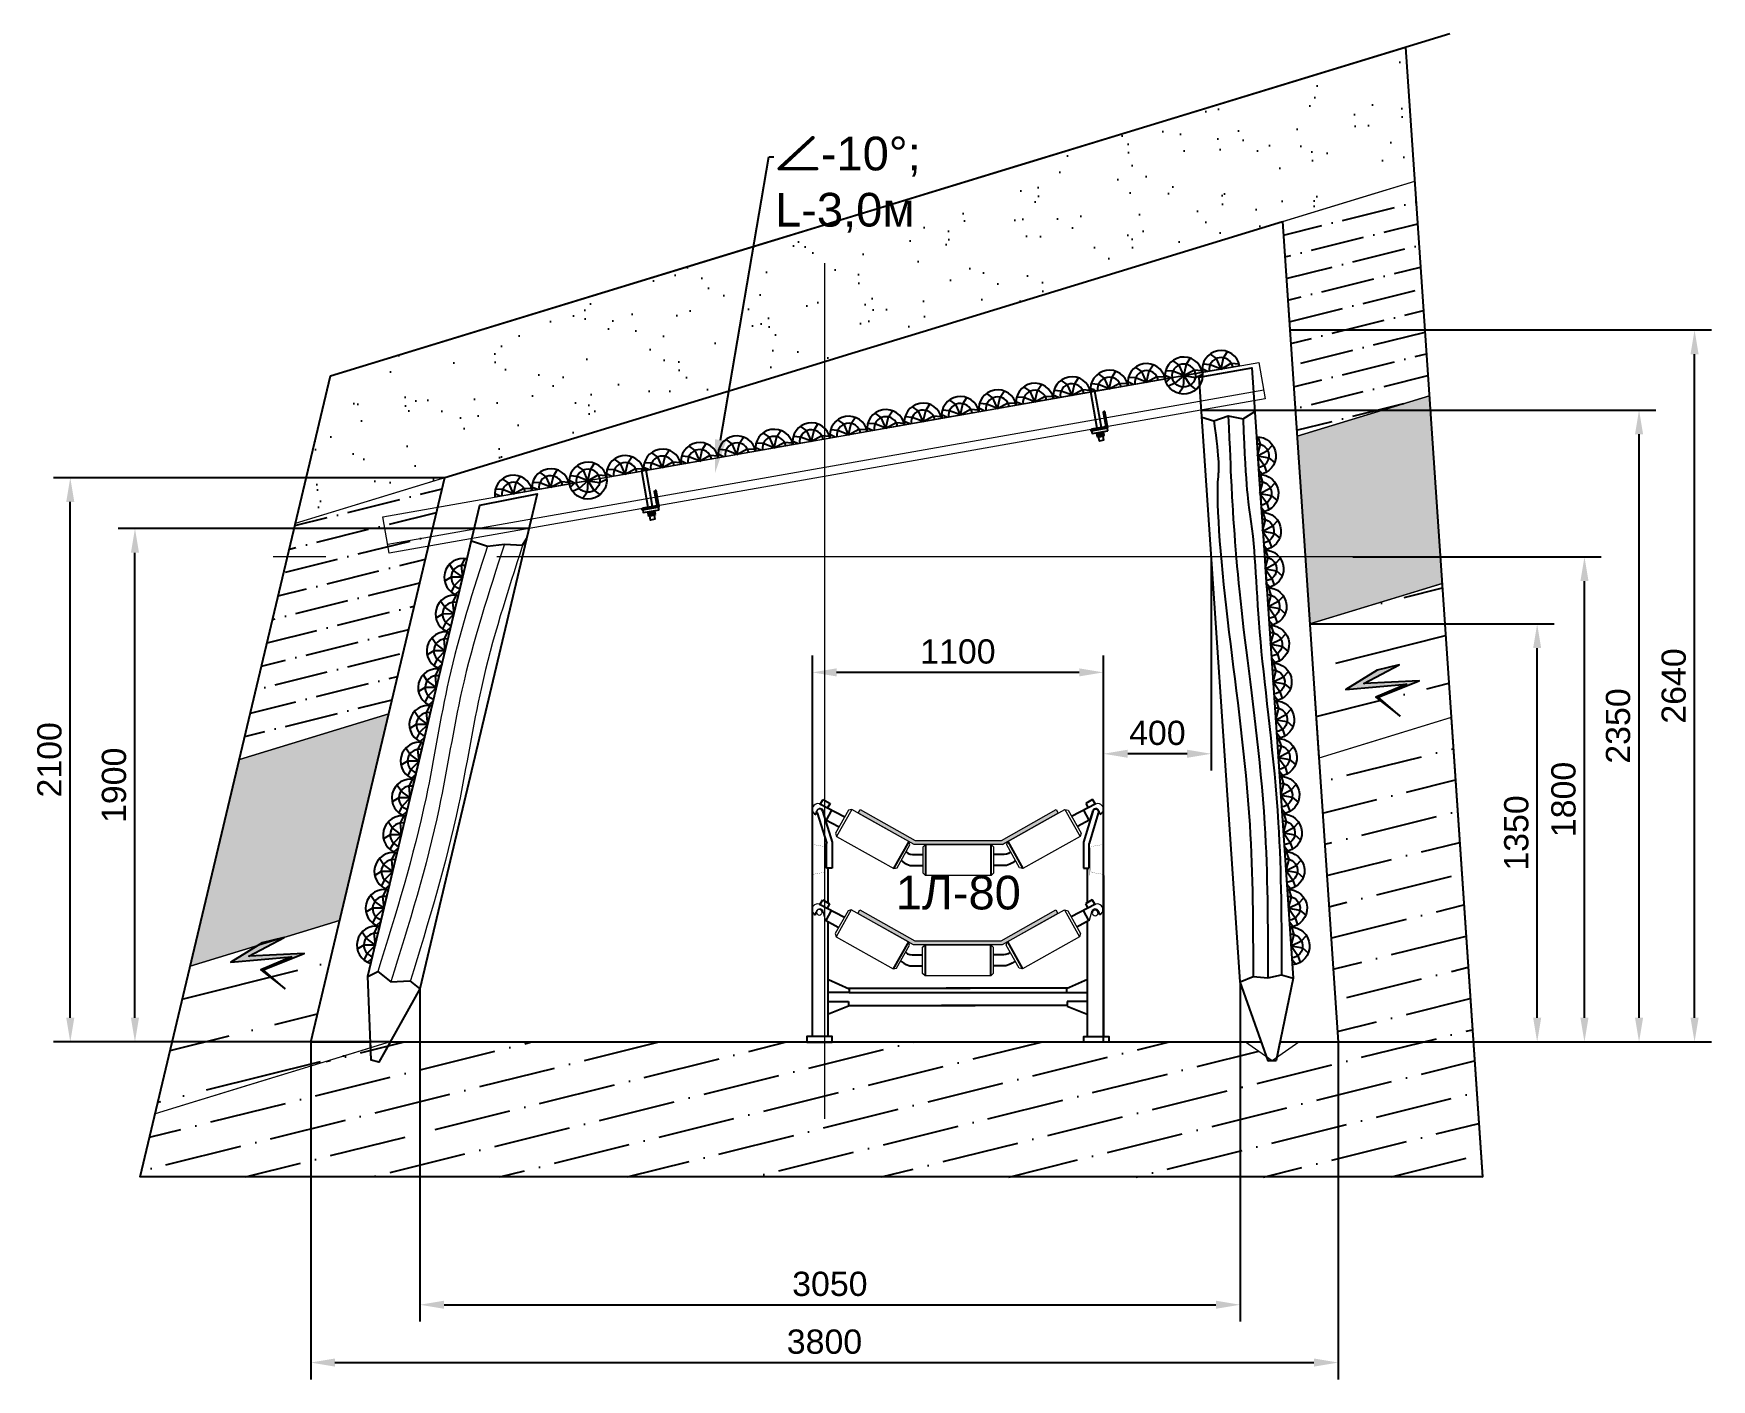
# Model space of a CAD drawing. Header units: inches. Extents: x -1850 to 56, y -982 to 275.
# Drawn here: x -1156.2 to -1031.7, y -676.1 to -576.2 of the extents above; entities that cross this region are included whole.
import ezdxf
from ezdxf import colors
from ezdxf.entities.mleader import LeaderData, LeaderLine
from ezdxf.math import Vec2, Vec3

# ---------------------------------------------------------------- set-up
doc = ezdxf.new("R2010")
doc.units = ezdxf.units.IN
doc.header["$MEASUREMENT"] = 0
doc.linetypes.add('осеваяX2', pattern=[101.6, 63.5, -12.7, 12.7, -12.7])
for name, color, linetype in [('Д_Распорка', 7, 'Continuous'), ('М16_Гайка_Конт', 7, 'Continuous'), ('М16_Планка', 7, 'Continuous'), ('Ско_М16_СВП-22', 7, 'Continuous'), ('Уголок_63х63', 7, 'Continuous')]:
    doc.layers.add(name, color=color, linetype=linetype)
doc.styles.get("Standard").update_dxf_attribs({"font": 'ARIAL.TTF'})
doc.dimstyles.new('ISO-25', dxfattribs={"dimtxt": 2.5, "dimasz": 2.5, "dimexe": 1.25, "dimexo": 0, "dimtad": 1, "dimdec": 0, "dimtxsty": 'Standard', "dimcen": 2.5, "dimadec": 0, "dimazin": 0, "dimtfac": 1, "dimtdec": 0, "dimtmove": 0, "dimatfit": 3, "dimfxl": 0, "dimarcsym": 0})

# ---------------------------------------------------------------- blocks, each defined once
blk = doc.blocks.new('М16_Гайка')
at = {"layer": 'М16_Гайка_Конт'}
h = blk.add_hatch(color=253, dxfattribs=at)
h.paths.add_polyline_path([(1.9, -6.7, 0.267171), (1.9, -13.4), (1.9, -13.4), (14.3, -13.4), (14.3, -13.4, 0.267171), (14.3, -6.7)])
h.paths.add_polyline_path([(1.9, 6.7, 0.133362), (1.9, -6.7), (14.3, -6.7, 0.133362), (14.3, 6.7)])
h.paths.add_polyline_path([(1.9, 13.4), (1.9, 13.4, 0.267171), (1.9, 6.7), (14.3, 6.7, 0.267171), (14.3, 13.4), (14.3, 13.4)])
h.paths.add_polyline_path([(0, 10.1), (0, 0), (1, 0, -0.066387), (1.9, 6.7, -0.267171), (1.9, 13.4)])
h.paths.add_polyline_path([(0, 0), (0, -10), (1.9, -13.4, -0.267171), (1.9, -6.7, -0.066387), (1, 0)])
h.paths.add_polyline_path([(15.2, 0, -0.066387), (14.3, -6.7, -0.267171), (14.3, -13.4), (16.2, -10), (16.2, 0)])
h.paths.add_polyline_path([(14.3, 13.4, -0.267171), (14.3, 6.7, -0.066387), (15.2, 0), (16.2, 0), (16.2, 10.1)])
for p, q in [((1.9, 13.4), (0, 10.1)), ((0, 10.1), (0, -10)), ((0, 10.1), (0, -10)), ((0, 0), (1, 0)), ((1.9, 13.4), (14.3, 13.4)), ((14.3, 6.7), (1.9, 6.7)), ((14.3, 13.4), (16.2, 10.1)), ((15.2, 0), (16.2, 0)), ((16.2, 10.1), (16.2, -10)), ((16.2, 10.1), (16.2, -10)), ((1.9, -13.4), (0, -10)), ((14.3, -6.7), (1.9, -6.7)), ((14.3, -13.4), (1.9, -13.4)), ((14.3, -13.4), (16.2, -10))]:
    blk.add_line(p, q, dxfattribs=at)
for centre, radius, start, end in [((7.7, 10), 6.71, 149.9725, 209.91684), ((26.6, 0), 25.6, 164.80748, 195.19252), ((8.5, 10), 6.71, 330.08316, 29.91684), ((-10.4, 0), 25.6, 344.80748, 15.19252), ((7.7, -10), 6.71, 150.08316, 210.0275), ((8.5, -10), 6.71, 330.08316, 29.91684)]:
    blk.add_arc(centre, radius, start, end, dxfattribs=at)
blk = doc.blocks.new('*D260')
at = {"color": 0, "linetype": 'ByBlock', "lineweight": -2}
for p, q in [((-1068.86, -615.06), (-1068.86, -630.92)), ((-1076.86, -651.06), (-1076.86, -628.42)), ((-1070.66, -629.67), (-1075.06, -629.67))]:
    blk.add_line(p, q, dxfattribs=at)
at = {"color": 0, "linetype": 'ByBlock'}
for points in [[(-1075.06, -629.37), (-1075.06, -629.97), (-1076.86, -629.67)], [(-1070.66, -629.37), (-1070.66, -629.97), (-1068.86, -629.67)]]:
    blk.add_solid(points, dxfattribs=at)
at = {"layer": 'Defpoints', "color": 0, "linetype": 'ByBlock'}
for p in [(-1068.86, -615.06), (-1076.86, -629.67), (-1076.86, -651.06)]:
    blk.add_point(p, dxfattribs=at)
at = {"color": 0, "linetype": 'ByBlock', "lineweight": 15, "insert": (-1072.86, -628.13), "char_height": 1.8, "attachment_point": 5}
blk.add_mtext('400', dxfattribs=at)
blk = doc.blocks.new('S л-80')
at = {"lineweight": 0}
for points in [[(3758.5, 1066.9), (3765.9, 1080), (3969.1, 965.8), (4289.8, 965.8), (4493, 1080), (4500.4, 1066.9), (4293.7, 950.8), (3965.2, 950.8)], [(3757, 694.5), (3764.4, 707.5), (3967.6, 593.4), (4288.3, 593.4), (4491.5, 707.5), (4498.8, 694.5), (4292.2, 578.4), (3963.6, 578.4)]]:
    blk.add_hatch(color=7, dxfattribs=at).paths.add_polyline_path(points)
at = {"color": 7}
for p, q in [((3596, 1064.6), (3601.7, 1061.5)), ((3601.7, 1061.5), (3603.9, 1072.6)), ((3605.4, 1068.3), (3641.3, 953.6)), ((3616.3, 1101.4), (3705.9, 1054.2)), ((3617.2, 1099.8), (3628.4, 1117.4)), ((3625.5, 1074.6), (3661.9, 958.6)), ((3628.4, 1117.4), (3653.6, 1102.7)), ((3641.1, 1041.1), (3660.4, 1078.1)), ((3653.6, 1102.7), (3644.8, 1086.4)), ((4639.6, 1101.4), (4550, 1054.2)), ((4628.6, 1072.8), (4594, 958.6)), ((4614.7, 1041.1), (4595.4, 1078.1)), ((4627.5, 1117.4), (4602.3, 1102.7)), ((4602.3, 1102.7), (4611.1, 1086.4)), ((4648.8, 1066.7), (4614.6, 953.8)), ((4638.6, 1099.8), (4627.5, 1117.4)), ((4654.2, 1061.5), (4652, 1072.6)), ((4659.8, 1064.6), (4654.2, 1061.5)), ((3637.9, 1041.9), (3684.7, 1016.6)), ((4617.9, 1041.9), (4571.1, 1016.6)), ((3641.1, 862.7), (3641.1, 954.4)), ((3661.9, 958.6), (3661.9, 862.7)), ((3945.9, 961.6), (3889.5, 861.2)), ((4007.7, 950.8), (4007.7, 838.9)), ((4250.7, 950.8), (4250.7, 835.6)), ((4312.9, 961.6), (4369.4, 861.2)), ((4594, 958.6), (4594, 862.7)), ((4614.7, 862.7), (4614.7, 954.4)), ((3917.2, 890.4), (3928.5, 882.5)), ((3928.5, 882.5), (3938.1, 877.5)), ((3935.8, 923), (3943.1, 917.4)), ((3938.1, 877.5), (3951, 873)), ((3943.1, 917.4), (3951, 914)), ((3951, 914), (3959.5, 912.9)), ((3951, 873), (3954.9, 873)), ((3954.9, 873), (3998.7, 873)), ((3959.5, 912.9), (3998.3, 912.9)), ((4303.9, 873), (4260.2, 873)), ((4299.4, 912.9), (4260.6, 912.9)), ((4307.9, 914), (4299.4, 912.9)), ((4307.9, 873), (4303.9, 873)), ((4315.7, 917.4), (4307.9, 914)), ((4320.8, 877.5), (4307.9, 873)), ((4323.1, 923), (4315.7, 917.4)), ((4330.4, 882.5), (4320.8, 877.5)), ((4341.6, 890.4), (4330.4, 882.5)), ((3587.9, 835.7), (3587.9, 237.6)), ((3587.9, 835.7), (3587.9, 835.7)), ((3661.9, 862.7), (3641.1, 862.7)), ((3646.8, 733.4), (3646.8, 862.7)), ((4594, 862.7), (4614.7, 862.7)), ((4609.1, 735.1), (4609.1, 862.8)), ((4667.9, 835.7), (4667.9, 237.6)), ((3594.5, 692.2), (3600.2, 689.1)), ((3600.2, 689.1), (3602.4, 700.2)), ((3614.8, 729), (3704.4, 681.7)), ((3615.7, 727.4), (3626.9, 745)), ((3626.9, 745), (3652.1, 730.3)), ((3639.6, 668.7), (3658.9, 705.7)), ((3652.1, 730.3), (3643.3, 713.9)), ((4638.1, 729), (4548.5, 681.7)), ((4613.2, 668.7), (4593.9, 705.7)), ((4626, 745), (4600.8, 730.3)), ((4600.8, 730.3), (4609.6, 713.9)), ((4637.1, 727.4), (4626, 745)), ((4652.7, 689.1), (4650.5, 700.2)), ((4658.3, 692.2), (4652.7, 689.1)), ((3636.4, 669.5), (3683.2, 644.1)), ((3646.8, 237.6), (3646.8, 663.9)), ((4616.4, 669.5), (4569.6, 644.1)), ((4609.1, 237.6), (4609.1, 665.5)), ((3944.4, 589.2), (3888, 488.7)), ((4006.2, 578.4), (4006.2, 466.5)), ((4249.2, 578.4), (4249.2, 463.2)), ((4311.4, 589.2), (4367.9, 488.7)), ((3915.7, 518), (3927, 510.1)), ((3927, 510.1), (3936.5, 505)), ((3934.3, 550.6), (3941.6, 545)), ((3936.5, 505), (3949.5, 500.5)), ((3941.6, 545), (3949.5, 541.6)), ((3949.5, 541.6), (3957.9, 540.5)), ((3949.5, 500.5), (3953.4, 500.5)), ((3953.4, 500.5), (3997.2, 500.5)), ((3957.9, 540.5), (3996.8, 540.5)), ((4302.4, 500.5), (4258.7, 500.5)), ((4297.9, 540.5), (4259, 540.5)), ((4306.4, 541.6), (4297.9, 540.5)), ((4306.4, 500.5), (4302.4, 500.5)), ((4314.2, 545), (4306.4, 541.6)), ((4319.3, 505), (4306.4, 500.5)), ((4321.6, 550.6), (4314.2, 545)), ((4328.9, 510.1), (4319.3, 505)), ((4340.1, 518), (4328.9, 510.1)), ((3647.6, 448.9), (3724.8, 414.5)), ((4608.3, 448.9), (4531, 414.5)), ((3724.8, 400.6), (3648.5, 400.6)), ((3719.4, 416.9), (4173.9, 416.9)), ((3724.8, 414.5), (3724.8, 400.6)), ((4536.4, 416.9), (4085, 416.9)), ((4531, 414.5), (4531, 400.6)), ((4531, 400.6), (4607.3, 400.6)), ((3648.5, 367.2), (3722, 367.2)), ((3722, 350.4), (3648.5, 320.7)), ((3722, 367.2), (3722, 350.4)), ((3722, 353.2), (4192.1, 353.2)), ((4533.8, 353.2), (4066.8, 353.2)), ((4607.3, 367.2), (4533.8, 367.2)), ((4533.8, 367.2), (4533.8, 350.4)), ((4533.8, 350.4), (4607.3, 320.7))]:
    blk.add_line(p, q, dxfattribs=at)
at = {"color": 7, "lineweight": 0}
for p, q in [((3734.1, 1080.6), (3677.6, 980.2)), ((3965.2, 950.8), (3758.5, 1066.9)), ((4293.7, 950.8), (4500.4, 1066.9)), ((4524.8, 1080.6), (4581.2, 980.2)), ((3732.5, 708.2), (3676.1, 607.7)), ((4523.3, 708.2), (4579.7, 607.7))]:
    blk.add_line(p, q, dxfattribs=at)
for points in [[(3637.9, 1041.9), (3627.8, 1077.9)], [(3758.5, 1066.9), (3765.9, 1080), (3969.1, 965.8), (4289.8, 965.8), (4493, 1080), (4500.4, 1066.9), (4293.7, 950.8), (3965.2, 950.8), (3758.5, 1066.9)], [(4617.9, 1041.9), (4628.1, 1077.9)], [(3636.4, 669.5), (3626.3, 705.5)], [(3757, 694.5), (3764.4, 707.5), (3967.6, 593.4), (4288.3, 593.4), (4491.5, 707.5), (4498.8, 694.5), (4292.2, 578.4), (3963.6, 578.4), (3757, 694.5)], [(4616.4, 669.5), (4626.5, 705.5)]]:
    blk.add_lwpolyline(points, dxfattribs=at)
for points in [[(3946.4, 961.4), (3734.1, 1080.6), (3721.8, 1077.2), (3674.2, 992.4), (3677.6, 980.2), (3890, 860.9), (3902.2, 864.3), (3949.8, 949.1)], [(4312.5, 961.4), (4524.8, 1080.6), (4537.1, 1077.2), (4584.7, 992.4), (4581.2, 980.2), (4368.9, 860.9), (4356.7, 864.3), (4309, 949.1)], [(4007.7, 950.8), (4251.2, 950.8), (4260.2, 941.8), (4260.2, 844.6), (4251.2, 835.6), (4007.7, 835.6), (3998.7, 844.6), (3998.7, 941.8)], [(3944.9, 588.9), (3732.5, 708.2), (3720.3, 704.8), (3672.7, 620), (3676.1, 607.7), (3888.4, 488.5), (3900.7, 491.9), (3948.3, 576.7)], [(4311, 588.9), (4523.3, 708.2), (4535.6, 704.8), (4583.2, 620), (4579.7, 607.7), (4367.4, 488.5), (4355.1, 491.9), (4307.5, 576.7)], [(4006.2, 578.4), (4249.7, 578.4), (4258.7, 569.4), (4258.7, 472.2), (4249.7, 463.2), (4006.2, 463.2), (3997.2, 472.2), (3997.2, 569.4)]]:
    blk.add_lwpolyline(points, close=True, dxfattribs=at)
at = {"color": 7, "linetype": 'Continuous', "const_width": 0.6}
for points in [[(3641.1, 895), (3641.1, 954.4), (3587.4, 954.4)], [(3623.1, 944.7), (3590.8, 950.2)], [(4614.7, 895), (4614.7, 954.4), (4668.4, 954.4)], [(4632.8, 944.7), (4665.1, 950.2)], [(3641.1, 895), (3641.1, 835.7), (3587.4, 835.7)], [(4614.7, 895), (4614.7, 835.7), (4668.4, 835.7)], [(3623.1, 845.4), (3590.8, 839.9)], [(4632.8, 845.4), (4665.1, 839.9)]]:
    blk.add_lwpolyline(points, dxfattribs=at)
for points in [[(3587.4, 954.4, 0.363107), (3590.8, 950.2, 0.363107)], [(3635.7, 895), (3635.7, 935.8, 0.362126), (3629.3, 943.5), (3617.6, 945.7)], [(4620.1, 895), (4620.1, 935.8, -0.362126), (4626.5, 943.5), (4638.3, 945.7)], [(4668.4, 954.4, -0.363107), (4665.1, 950.2, -0.363107)], [(3635.7, 895), (3635.7, 854.2, -0.362126), (3629.3, 846.6), (3617.6, 844.4)], [(4620.1, 895), (4620.1, 854.2, 0.362126), (4626.5, 846.6), (4638.3, 844.4)], [(3587.4, 835.7, -0.363107), (3590.8, 839.9, -0.363107)], [(4668.4, 835.7, 0.363107), (4665.1, 839.9, 0.363107)]]:
    blk.add_lwpolyline(points, format="xyb", dxfattribs=at)
at = {"color": 7}
blk.add_lwpolyline([(3724.8, 401.6), (4531, 401.6)], dxfattribs=at)
for points in [[(3567.6, 217.4), (3661, 217.4), (3661, 237.6), (3567.6, 237.6)], [(4688.2, 217.4), (4594.9, 217.4), (4594.9, 237.6), (4688.2, 237.6)]]:
    blk.add_lwpolyline(points, close=True, dxfattribs=at)
at = {"color": 7, "lineweight": 0}
for centre, radius, start, end in [((3609.2, 1081.3), 21, 62.00074, 242.42499), ((3616.9, 1070.6), 13.2, 33.91551, 170.93581), ((3615.4, 1071.5), 10.6, 17.38518, 197.38518), ((4639, 1070.6), 13.2, 9.06419, 146.08449), ((4638.7, 1069.8), 10.6, 343.14253, 163.14253), ((4646.6, 1081.3), 21, 297.57501, 117.99926), ((3607.7, 708.9), 21, 62.00074, 242.42499), ((3615.4, 698.1), 13.2, 33.91551, 170.93581), ((3613.9, 699), 10.6, 17.38518, 197.38518), ((3613.9, 699), 10.5, 347.71991, 335.36478), ((4637, 696.5), 10.5, 347.71991, 335.36478), ((4637.5, 698.1), 13.2, 9.06419, 146.08449), ((4645.1, 708.9), 21, 297.57501, 117.99926)]:
    blk.add_arc(centre, radius, start, end, dxfattribs=at)
blk = doc.blocks.new('*D261')
at = {"color": 0, "linetype": 'ByBlock', "lineweight": -2}
for p, q in [((-1098.46, -638.79), (-1098.46, -622.38)), ((-1076.86, -633.59), (-1076.86, -622.38)), ((-1078.66, -623.63), (-1096.66, -623.63))]:
    blk.add_line(p, q, dxfattribs=at)
at = {"color": 0, "linetype": 'ByBlock'}
for points in [[(-1096.66, -623.33), (-1096.66, -623.93), (-1098.46, -623.63)], [(-1078.66, -623.33), (-1078.66, -623.93), (-1076.86, -623.63)]]:
    blk.add_solid(points, dxfattribs=at)
at = {"layer": 'Defpoints', "color": 0, "linetype": 'ByBlock'}
for p in [(-1098.46, -623.63), (-1076.86, -633.59), (-1098.46, -638.79)]:
    blk.add_point(p, dxfattribs=at)
at = {"color": 0, "linetype": 'ByBlock', "lineweight": 15, "insert": (-1087.66, -622.09), "char_height": 1.8, "attachment_point": 5}
blk.add_mtext('1100', dxfattribs=at)
blk = doc.blocks.new('*D265')
at = {"color": 0, "linetype": 'ByBlock', "lineweight": -2}
for p, q in [((-1058.36, -615.06), (-1039.92, -615.06)), ((-1041.17, -649.26), (-1041.17, -616.86)), ((-1059.44, -651.06), (-1039.92, -651.06))]:
    blk.add_line(p, q, dxfattribs=at)
at = {"color": 0, "linetype": 'ByBlock'}
for points in [[(-1041.47, -616.86), (-1040.87, -616.86), (-1041.17, -615.06)], [(-1041.47, -649.26), (-1040.87, -649.26), (-1041.17, -651.06)]]:
    blk.add_solid(points, dxfattribs=at)
at = {"layer": 'Defpoints', "color": 0, "linetype": 'ByBlock'}
for p in [(-1058.36, -615.06), (-1041.17, -615.06), (-1059.44, -651.06)]:
    blk.add_point(p, dxfattribs=at)
at = {"color": 0, "linetype": 'ByBlock', "lineweight": 15, "insert": (-1042.72, -633.06), "char_height": 1.8, "attachment_point": 5, "rotation": 90}
blk.add_mtext('1800', dxfattribs=at)
blk = doc.blocks.new('pfnzu')
at = {"color": 7, "lineweight": 0}
blk.add_line((142694.1, -82404), (142694.1, -82544.3), dxfattribs=at)
at = {"layer": 'Д_Распорка', "color": 253}
for p, q in [((142679.9, -82432.8), (142686.9, -82404.5)), ((142654.7, -82457.4), (142634.8, -82439)), ((142694.1, -82474.1), (142652.6, -82484.3)), ((142694.1, -82474.1), (142654.7, -82457.4)), ((142694.1, -82474.1), (142671.5, -82511.2)), ((142694.1, -82474.1), (142679.9, -82432.8)), ((142652.6, -82484.3), (142632.2, -82504.2)), ((142671.5, -82511.2), (142664.9, -82537.2)), ((142694.1, -82524.6), (142681.4, -82542.8))]:
    blk.add_line(p, q, dxfattribs=at)
at = {"layer": 'Д_Распорка', "color": 7}
blk.add_arc((142695.6, -82474.1), 70.2, 91.2316, 268.7684, dxfattribs=at)
at = {"layer": 'Д_Распорка', "color": 253}
blk.add_arc((142695.6, -82474.1), 44.2, 91.95631, 268.04369, dxfattribs=at)
blk = doc.blocks.new('Уголок_63х63')
blk.add_lwpolyline([(-6, 31.5), (-5.1, 31.5)])
at = {"layer": 'Уголок_63х63'}
for p, q in [((-6, 58.5), (-2.6, 63)), ((0, 63), (-3.3, 63)), ((0, 0), (0, 63)), ((-63, 0), (-63, 3.3)), ((0, 0), (-63, 0)), ((-62.8, 4.4), (-62, 5.4)), ((-62.1, 0), (-57.6, 6)), ((-13, 6), (-60.3, 6)), ((-58.1, 0), (-53.6, 6)), ((-54.2, 0), (-49.6, 6)), ((-50.2, 0), (-45.6, 6)), ((-46.2, 0), (-41.7, 6)), ((-42.2, 0), (-37.7, 6)), ((-38.2, 0), (-33.7, 6)), ((-34.3, 0), (-29.7, 6)), ((-30.3, 0), (-25.7, 6)), ((-26.3, 0), (-21.8, 6)), ((-22.3, 0), (-17.8, 6)), ((-18.3, 0), (-13.8, 6)), ((-14.4, 0), (-8.7, 7.5)), ((-10.4, 0), (0, 13.7)), ((-6.5, 10.4), (0, 19)), ((-6.4, 0), (0, 8.5)), ((-6, 53.2), (0, 61.1)), ((-6, 13), (-6, 60.3)), ((-6, 47.9), (0, 55.9)), ((-6, 42.7), (0, 50.6)), ((-6, 37.4), (0, 45.3)), ((-6, 32.1), (0, 40.1)), ((-6, 26.9), (0, 34.8)), ((-6, 21.6), (0, 29.5)), ((-6, 16.3), (0, 24.3)), ((-2.4, 0), (0, 3.2))]:
    blk.add_line(p, q, dxfattribs=at)
for centre, radius, start, end in [((-3.3, 60.3), 2.7, 90.00043, 180.00043), ((-60.3, 3.3), 2.7, 90.00043, 180.00043), ((-13, 13), 7, 270.00043, 0.00043)]:
    blk.add_arc(centre, radius, start, end, dxfattribs=at)
blk = doc.blocks.new('*D266')
at = {"color": 0, "linetype": 'ByBlock', "lineweight": -2}
for p, q in [((-1061.55, -620.03), (-1043.43, -620.03)), ((-1044.68, -649.26), (-1044.68, -621.83)), ((-1058.36, -651.06), (-1043.43, -651.06))]:
    blk.add_line(p, q, dxfattribs=at)
at = {"color": 0, "linetype": 'ByBlock'}
for points in [[(-1044.98, -621.83), (-1044.38, -621.83), (-1044.68, -620.03)], [(-1044.98, -649.26), (-1044.38, -649.26), (-1044.68, -651.06)]]:
    blk.add_solid(points, dxfattribs=at)
at = {"layer": 'Defpoints', "color": 0, "linetype": 'ByBlock'}
for p in [(-1061.55, -620.03), (-1044.68, -620.03), (-1058.36, -651.06)]:
    blk.add_point(p, dxfattribs=at)
at = {"color": 0, "linetype": 'ByBlock', "lineweight": 15, "insert": (-1046.22, -635.55), "char_height": 1.8, "attachment_point": 5, "rotation": 90}
blk.add_mtext('1350', dxfattribs=at)
blk = doc.blocks.new('*D267')
at = {"color": 0, "linetype": 'ByBlock', "lineweight": -2}
for p, q in [((-1119.47, -612.95), (-1149.97, -612.95)), ((-1148.72, -649.26), (-1148.72, -614.75)), ((-1129.79, -651.06), (-1149.97, -651.06))]:
    blk.add_line(p, q, dxfattribs=at)
at = {"color": 0, "linetype": 'ByBlock'}
for points in [[(-1149.02, -614.75), (-1148.42, -614.75), (-1148.72, -612.95)], [(-1149.02, -649.26), (-1148.42, -649.26), (-1148.72, -651.06)]]:
    blk.add_solid(points, dxfattribs=at)
at = {"layer": 'Defpoints', "color": 0, "linetype": 'ByBlock'}
for p in [(-1148.72, -612.95), (-1119.47, -612.95), (-1129.79, -651.06)]:
    blk.add_point(p, dxfattribs=at)
at = {"color": 0, "linetype": 'ByBlock', "lineweight": 15, "insert": (-1150.27, -632.01), "char_height": 1.8, "attachment_point": 5, "rotation": 90}
blk.add_mtext('1900', dxfattribs=at)
blk = doc.blocks.new('*D268')
at = {"color": 0, "linetype": 'ByBlock', "lineweight": -2}
for p, q in [((-1125.73, -609.18), (-1154.77, -609.18)), ((-1153.52, -649.26), (-1153.52, -610.98)), ((-1135.68, -651.06), (-1154.77, -651.06))]:
    blk.add_line(p, q, dxfattribs=at)
at = {"color": 0, "linetype": 'ByBlock'}
for points in [[(-1153.82, -610.98), (-1153.22, -610.98), (-1153.52, -609.18)], [(-1153.82, -649.26), (-1153.22, -649.26), (-1153.52, -651.06)]]:
    blk.add_solid(points, dxfattribs=at)
at = {"layer": 'Defpoints', "color": 0, "linetype": 'ByBlock'}
for p in [(-1153.52, -609.18), (-1125.73, -609.18), (-1135.68, -651.06)]:
    blk.add_point(p, dxfattribs=at)
at = {"color": 0, "linetype": 'ByBlock', "lineweight": 15, "insert": (-1155.06, -630.12), "char_height": 1.8, "attachment_point": 5, "rotation": 90}
blk.add_mtext('2100', dxfattribs=at)
blk = doc.blocks.new('*D262')
at = {"color": 0, "linetype": 'ByBlock', "lineweight": -2}
for p, q in [((-1069.6, -604.16), (-1035.87, -604.16)), ((-1037.12, -649.26), (-1037.12, -605.96)), ((-1059.44, -651.06), (-1035.87, -651.06))]:
    blk.add_line(p, q, dxfattribs=at)
at = {"color": 0, "linetype": 'ByBlock'}
for points in [[(-1037.42, -605.96), (-1036.82, -605.96), (-1037.12, -604.16)], [(-1037.42, -649.26), (-1036.82, -649.26), (-1037.12, -651.06)]]:
    blk.add_solid(points, dxfattribs=at)
at = {"layer": 'Defpoints', "color": 0, "linetype": 'ByBlock'}
for p in [(-1069.6, -604.16), (-1037.12, -604.16), (-1059.44, -651.06)]:
    blk.add_point(p, dxfattribs=at)
at = {"color": 0, "linetype": 'ByBlock', "lineweight": 15, "insert": (-1038.67, -627.61), "char_height": 1.8, "attachment_point": 5, "rotation": 90}
blk.add_mtext('2350', dxfattribs=at)
blk = doc.blocks.new('*D263')
at = {"color": 0, "linetype": 'ByBlock', "lineweight": -2}
for p, q in [((-1063.03, -598.22), (-1031.75, -598.22)), ((-1033, -649.26), (-1033, -600.02)), ((-1059.44, -651.06), (-1031.75, -651.06))]:
    blk.add_line(p, q, dxfattribs=at)
at = {"color": 0, "linetype": 'ByBlock'}
for points in [[(-1033.3, -600.02), (-1032.7, -600.02), (-1033, -598.22)], [(-1033.3, -649.26), (-1032.7, -649.26), (-1033, -651.06)]]:
    blk.add_solid(points, dxfattribs=at)
at = {"layer": 'Defpoints', "color": 0, "linetype": 'ByBlock'}
for p in [(-1063.03, -598.22), (-1033, -598.22), (-1059.44, -651.06)]:
    blk.add_point(p, dxfattribs=at)
at = {"color": 0, "linetype": 'ByBlock', "lineweight": 15, "insert": (-1034.54, -624.64), "char_height": 1.8, "attachment_point": 5, "rotation": 90}
blk.add_mtext('2640', dxfattribs=at)
blk = doc.blocks.new('*D264')
at = {"color": 0, "linetype": 'ByBlock', "lineweight": -2}
for p, q in [((-1135.68, -651.06), (-1135.68, -676.1)), ((-1059.44, -651.06), (-1059.44, -676.1)), ((-1133.88, -674.85), (-1061.24, -674.85))]:
    blk.add_line(p, q, dxfattribs=at)
at = {"color": 0, "linetype": 'ByBlock'}
for points in [[(-1133.88, -674.55), (-1133.88, -675.15), (-1135.68, -674.85)], [(-1061.24, -674.55), (-1061.24, -675.15), (-1059.44, -674.85)]]:
    blk.add_solid(points, dxfattribs=at)
at = {"layer": 'Defpoints', "color": 0, "linetype": 'ByBlock'}
for p in [(-1135.68, -651.06), (-1059.44, -651.06), (-1059.44, -674.85)]:
    blk.add_point(p, dxfattribs=at)
at = {"color": 0, "linetype": 'ByBlock', "lineweight": 15, "insert": (-1097.56, -673.31), "char_height": 1.8, "attachment_point": 5}
blk.add_mtext('3800', dxfattribs=at)
blk = doc.blocks.new('*D269')
at = {"color": 0, "linetype": 'ByBlock', "lineweight": -2}
for p, q in [((-1127.59, -647.12), (-1127.59, -671.81)), ((-1066.72, -646.59), (-1066.72, -671.81)), ((-1125.79, -670.56), (-1068.52, -670.56))]:
    blk.add_line(p, q, dxfattribs=at)
at = {"color": 0, "linetype": 'ByBlock'}
for points in [[(-1125.79, -670.26), (-1125.79, -670.86), (-1127.59, -670.56)], [(-1068.52, -670.26), (-1068.52, -670.86), (-1066.72, -670.56)]]:
    blk.add_solid(points, dxfattribs=at)
at = {"layer": 'Defpoints', "color": 0, "linetype": 'ByBlock'}
for p in [(-1127.59, -647.12), (-1066.72, -646.59), (-1066.72, -670.56)]:
    blk.add_point(p, dxfattribs=at)
at = {"color": 0, "linetype": 'ByBlock', "lineweight": 15, "insert": (-1097.16, -669.02), "char_height": 1.8, "attachment_point": 5}
blk.add_mtext('3050', dxfattribs=at)

msp = doc.modelspace()

# ---------------------------------------------------------------- hatches: boundary and pattern name
h = msp.add_hatch()
h.set_pattern_fill('AR-SAND', color=256, scale=0.1, angle=315, style=0)
h.set_pattern_definition([(352.5, (-284982.912, 280070.2158), (3.34753489, 3.573813487), [0, -3.8608, 0, -4.318, 0, -4.1275]), (322.5, (-284982.912, 280070.216), (8.24732851, 1.89010928), [0, -2.0828, 0, -3.4798, 0, -1.3335]), (282.5, (-284985.121, 280072.425), (5.60332312, -5.58299826), [0, -1.27, 0, -4.572, 0, -5.969]), (272.5, (-284985.121, 280072.425), (6.97550782, -3.82281109), [0, -0.635, 0, -2.9972, 0, -3.429])])
h.paths.add_polyline_path([(-1136.812, -612.566), (-1053.761, -587.174), (-1054.437, -577.222), (-1065.213, -580.517), (-1076.833, -584.069), (-1080.711, -585.255), (-1085.409, -586.691), (-1090.004, -588.096), (-1096.564, -590.101), (-1101.021, -591.464), (-1104.393, -592.495), (-1106.977, -593.285), (-1111.092, -594.543), (-1114.03, -595.441), (-1119.204, -597.023), (-1122.1, -597.909), (-1125.966, -599.091), (-1134.209, -601.611)])
h = msp.add_hatch()
h.set_pattern_fill('ANSI36', color=256, scale=0.5, angle=329, style=0)
h.set_pattern_definition([(14, (-284907.8638, 280088.9273), (2.311551805, 2.2124337317), [3.96875, -0.79375, 0, -0.79375])])
h.paths.add_polyline_path([(-1056.701, -588.074), (-1053.761, -587.174), (-1052.679, -603.099), (-1062.499, -606.101), (-1063.035, -598.217), (-1063.581, -590.177)])
for color, points in [(253, [(-1062.499, -606.101), (-1052.679, -603.099), (-1052.176, -610.499), (-1051.99, -613.23), (-1051.798, -616.062), (-1051.732, -617.032), (-1052.217, -617.18), (-1053.841, -617.677), (-1061.552, -620.035)]), (256, [(-1054.843, -626.884), (-1056.475, -625.475), (-1053.427, -624.257), (-1057.53, -624.447), (-1054.931, -623.069), (-1056.556, -623.474), (-1058.883, -624.893), (-1054.384, -624.496), (-1056.645, -625.471)]), (253, [(-1140.975, -630.094), (-1129.892, -626.705), (-1133.535, -642.042), (-1144.619, -645.431), (-1143.789, -641.937), (-1143.339, -640.045), (-1142.127, -634.94)]), (256, [(-1137.574, -647.119), (-1139.206, -645.709), (-1136.158, -644.492), (-1140.262, -644.682), (-1137.662, -643.304), (-1139.288, -643.709), (-1141.614, -645.127), (-1137.116, -644.731), (-1139.377, -645.705)])]:
    msp.add_hatch(color=color).paths.add_polyline_path(points)
h = msp.add_hatch()
h.set_pattern_fill('ANSI36', color=256, scale=0.5, angle=329, style=0)
h.set_pattern_definition([(14, (-285004.0016, 280064.9575), (2.311551805, 2.2124337317), [3.96875, -0.79375, 0, -0.79375])])
h.paths.add_polyline_path([(-1136.812, -612.566), (-1125.728, -609.177), (-1129.892, -626.705), (-1140.975, -630.094), (-1139.425, -623.568), (-1137.77, -616.6)])
h = msp.add_hatch()
h.set_pattern_fill('ANSI36', color=256, scale=1.1, angle=329, style=0)
h.set_pattern_definition([(14, (-284982.9118, 280070.2158), (5.085413972, 4.86735421), [8.73125, -1.74625, 0, -1.74625])])
h.paths.add_polyline_path([(-1061.552, -620.035), (-1051.732, -617.032), (-1051.114, -626.131), (-1050.884, -629.516), (-1051.056, -626.985), (-1055.966, -628.486), (-1060.876, -629.987)])
h = msp.add_hatch()
h.set_pattern_fill('ANSI36', color=256, scale=0.72, angle=329, style=0)
h.set_pattern_definition([(14, (-4655.3657, 349.7235), (3.3286346, 3.1859046), [5.715, -1.143, 0, -1.143])])
h.paths.add_polyline_path([(-1147.221, -656.386), (-1148.332, -661.064), (-1048.739, -661.089), (-1051.056, -626.985), (-1060.876, -629.987), (-1059.444, -651.062), (-1062.361, -651.064), (-1064.343, -652.446), (-1066.315, -651.064), (-1129.785, -651.055)])
h = msp.add_hatch()
h.set_pattern_fill('ANSI36', color=256, scale=1.1, angle=329, style=0)
h.set_pattern_definition([(14, (-285004.0016, 280064.9575), (5.085413972, 4.86735421), [8.73125, -1.74625, 0, -1.74625])])
h.paths.add_polyline_path([(-1135.679, -651.064), (-1134.973, -651.064), (-1132.801, -651.064), (-1132.224, -651.064), (-1131.243, -651.064), (-1131.226, -651.495), (-1140.298, -654.269), (-1147.221, -656.386), (-1144.619, -645.431), (-1133.535, -642.042)])

# ---------------------------------------------------------------- linework, layer by layer
for p, q in [((-1134.209, -601.611), (-1051.158, -576.219)), ((-1064.635, -652.448), (-1064.051, -652.445))]:
    msp.add_line(p, q)
at = {"color": 7, "linetype": 'осеваяX2', "lineweight": 15}
for p, q in [((-1097.561, -593.268), (-1097.561, -661.063)), ((-1058.361, -615.064), (-1138.477, -615.064))]:
    msp.add_line(p, q, dxfattribs=at)
at = {"color": 5, "linetype": 'ByBlock', "lineweight": 15}
msp.add_line((-1064.969, -602.688), (-1129.967, -614.149), dxfattribs=at)
msp.add_lwpolyline([(-1054.437, -577.222), (-1048.741, -661.062), (-1055.635, -661.062), (-1059.444, -661.064), (-1067.519, -661.064), (-1072.185, -661.062), (-1123.913, -661.064), (-1129.687, -661.064), (-1137.964, -661.064), (-1148.332, -661.064), (-1134.209, -601.611), (-1103.843, -592.327), (-1093.786, -589.252), (-1090.805, -588.341), (-1083.214, -586.02), (-1068.125, -581.407)], close=True)
at = {"color": 7, "lineweight": 0}
for points in [[(-1136.812, -612.566), (-1053.761, -587.174), (-1054.437, -577.222), (-1065.213, -580.517), (-1076.833, -584.069), (-1080.711, -585.255), (-1080.711, -585.255), (-1085.409, -586.691), (-1085.409, -586.691), (-1085.409, -586.691), (-1090.004, -588.096), (-1090.004, -588.096), (-1096.564, -590.101), (-1096.564, -590.101), (-1096.564, -590.101), (-1101.021, -591.464), (-1104.393, -592.495), (-1106.977, -593.285), (-1111.092, -594.543), (-1114.03, -595.441), (-1114.03, -595.441), (-1114.03, -595.441), (-1114.03, -595.441), (-1119.204, -597.023), (-1122.1, -597.909), (-1125.966, -599.091), (-1134.209, -601.611), (-1136.812, -612.566), (-1136.812, -612.566), (-1136.812, -612.566)], [(-1056.701, -588.074), (-1053.761, -587.174), (-1053.761, -587.174), (-1053.761, -587.174), (-1053.761, -587.174), (-1053.761, -587.174), (-1053.761, -587.174), (-1053.761, -587.174), (-1053.761, -587.174), (-1053.761, -587.174), (-1053.761, -587.174), (-1053.761, -587.174), (-1053.761, -587.174), (-1053.761, -587.174), (-1053.761, -587.174), (-1053.761, -587.174), (-1053.761, -587.174), (-1052.679, -603.099), (-1062.499, -606.101), (-1063.035, -598.217), (-1063.035, -598.217), (-1063.035, -598.217), (-1063.035, -598.217), (-1063.581, -590.177), (-1056.701, -588.074)], [(-1062.499, -606.101), (-1052.679, -603.099), (-1052.176, -610.499), (-1051.99, -613.23), (-1051.99, -613.23), (-1051.798, -616.062), (-1051.732, -617.032), (-1051.732, -617.032), (-1051.732, -617.032), (-1051.732, -617.032), (-1052.217, -617.18), (-1053.841, -617.677), (-1061.552, -620.035), (-1061.552, -620.035), (-1061.552, -620.035), (-1061.552, -620.035), (-1061.552, -620.035), (-1061.552, -620.035), (-1061.552, -620.035), (-1061.552, -620.035), (-1062.499, -606.101)], [(-1136.812, -612.566), (-1125.728, -609.177), (-1125.728, -609.177), (-1125.728, -609.177), (-1125.728, -609.177), (-1125.728, -609.177), (-1125.728, -609.177), (-1125.728, -609.177), (-1125.728, -609.177), (-1125.728, -609.177), (-1125.728, -609.177), (-1125.728, -609.177), (-1125.728, -609.177), (-1125.728, -609.177), (-1125.728, -609.177), (-1125.728, -609.177), (-1125.728, -609.177), (-1129.892, -626.705), (-1140.975, -630.094), (-1139.425, -623.568), (-1139.425, -623.568), (-1139.425, -623.568), (-1139.425, -623.568), (-1137.77, -616.6), (-1136.812, -612.566)], [(-1061.552, -620.035), (-1051.732, -617.032), (-1051.114, -626.131), (-1051.114, -626.131), (-1050.884, -629.516), (-1050.884, -629.516), (-1050.884, -629.516), (-1050.884, -629.516), (-1050.884, -629.516), (-1050.884, -629.516), (-1051.056, -626.985), (-1055.966, -628.486), (-1060.876, -629.987), (-1060.876, -629.987), (-1061.552, -620.035), (-1061.552, -620.035), (-1061.552, -620.035)], [(-1140.975, -630.094), (-1129.892, -626.705), (-1129.892, -626.705), (-1129.892, -626.705), (-1129.892, -626.705), (-1129.892, -626.705), (-1129.892, -626.705), (-1129.892, -626.705), (-1133.535, -642.042), (-1144.619, -645.431), (-1144.619, -645.431), (-1144.619, -645.431), (-1144.619, -645.431), (-1144.619, -645.431), (-1143.789, -641.937), (-1143.339, -640.045), (-1142.127, -634.94), (-1140.975, -630.094)], [(-1135.679, -651.064), (-1134.973, -651.064), (-1132.801, -651.064), (-1132.224, -651.064), (-1131.243, -651.064), (-1131.226, -651.495), (-1140.298, -654.269), (-1147.221, -656.386), (-1144.619, -645.431), (-1133.535, -642.042), (-1135.679, -651.064)]]:
    msp.add_lwpolyline(points, dxfattribs=at)
for points in [[(-1063.581, -590.177), (-1059.444, -651.062), (-1063.762, -651.062), (-1064.051, -652.445), (-1064.635, -652.448), (-1065.128, -651.062), (-1129.79, -651.064), (-1130.622, -652.557), (-1131.19, -652.419), (-1131.243, -651.064), (-1135.679, -651.064), (-1125.728, -609.177), (-1102.839, -602.179), (-1095.286, -599.87), (-1090.229, -598.324), (-1083.533, -596.277), (-1067.865, -591.487), (-1063.581, -590.177)], [(-1054.843, -626.884), (-1056.475, -625.475), (-1053.427, -624.257), (-1057.53, -624.447), (-1054.931, -623.069), (-1056.556, -623.474), (-1058.883, -624.893), (-1054.384, -624.496), (-1056.645, -625.471), (-1054.843, -626.884)], [(-1137.574, -647.119), (-1139.206, -645.709), (-1136.158, -644.492), (-1140.262, -644.682), (-1137.662, -643.304), (-1139.288, -643.709), (-1141.614, -645.127), (-1137.116, -644.731), (-1139.377, -645.705), (-1137.574, -647.119)]]:
    msp.add_lwpolyline(points)
at = {"color": 5, "linetype": 'ByBlock', "lineweight": 15}
msp.add_lwpolyline([(-1064.858, -603.318), (-1129.855, -614.779), (-1130.33, -612.088), (-1065.334, -600.62)], close=True, dxfattribs=at)
at = {"color": 22}
for points in [[(-1064.051, -652.445), (-1064.635, -652.448), (-1066.718, -646.594), (-1069.769, -601.72), (-1065.851, -601.03), (-1062.772, -646.326), (-1064.051, -652.445)], [(-1069.567, -604.693), (-1068.659, -604.96), (-1067.595, -604.592), (-1066.503, -604.809), (-1065.63, -604.275)], [(-1130.622, -652.557), (-1131.19, -652.419), (-1131.436, -646.185), (-1123.129, -611.218), (-1118.866, -610.39), (-1127.593, -647.119), (-1130.622, -652.557)], [(-1123.759, -613.871), (-1122.571, -614.256), (-1121.305, -614.116), (-1119.956, -614.195), (-1119.646, -613.673)], [(-1131.438, -646.194), (-1130.696, -645.823), (-1129.728, -646.6), (-1128.322, -646.509), (-1127.593, -647.119)], [(-1066.718, -646.594), (-1065.757, -646.21), (-1064.661, -646.291), (-1063.643, -646.066), (-1062.772, -646.326)]]:
    msp.add_lwpolyline(points, dxfattribs=at)
at = {"color": 7, "linetype": 'ByBlock', "lineweight": 15}
msp.add_lwpolyline([(-1147.221, -656.386), (-1148.332, -661.064), (-1048.739, -661.089), (-1051.056, -626.985), (-1060.876, -629.987), (-1059.444, -651.062), (-1062.361, -651.064), (-1064.343, -652.446), (-1066.315, -651.064), (-1129.785, -651.055), (-1147.221, -656.386)], dxfattribs=at)
at = {"color": 22}
for points, knots in [([(-1068.659, -604.96), (-1068.227, -608.139), (-1068.65, -610.145), (-1067.732, -620.059), (-1065.78, -633.794), (-1065.764, -642.448), (-1065.757, -646.21)], [6.0278409, 6.0278409, 6.0278409, 6.0278409, 9.9197917, 25.4865191, 40.1499413, 51.4247878, 51.4247878, 51.4247878, 51.4247878]), ([(-1067.595, -604.592), (-1067.388, -609.605), (-1067.185, -613.261), (-1066.627, -619.984), (-1064.682, -633.719), (-1064.665, -642.373), (-1064.669, -646.29)], [6.0651074, 6.0651074, 6.0651074, 6.0651074, 10.2003145, 25.767042, 40.4304642, 51.7053107, 51.7053107, 51.7053107, 51.7053107]), ([(-1066.503, -604.809), (-1066.281, -610.253), (-1065.531, -614.139), (-1065.606, -619.915), (-1063.669, -633.65), (-1063.651, -642.304), (-1063.643, -646.066)], [6.2588238, 6.2588238, 6.2588238, 6.2588238, 10.4620888, 26.0288163, 40.6922384, 51.9670849, 51.9670849, 51.9670849, 51.9670849])]:
    msp.add_open_spline(points, degree=3, knots=knots, dxfattribs=at)
at = {"color": 22, "linetype": 'ByBlock', "lineweight": 15}
for points in [[(-1122.571, -614.256), (-1125.43, -624.169), (-1127.124, -632.914), (-1130.696, -645.823)], [(-1121.305, -614.116), (-1124.461, -624.945), (-1126.155, -633.691), (-1129.728, -646.6)], [(-1119.956, -614.195), (-1123.02, -624.741), (-1124.715, -633.486), (-1128.28, -646.506)]]:
    msp.add_spline(points, degree=3, dxfattribs=at)
at = {"layer": 'М16_Планка', "color": 7}
for points in [[(-1076.528, -605.701), (-1076.563, -605.504), (-1077.745, -605.712), (-1077.71, -605.909), (-1076.528, -605.701)], [(-1109.831, -611.564), (-1109.866, -611.367), (-1111.047, -611.575), (-1111.013, -611.772), (-1109.831, -611.564)]]:
    msp.add_lwpolyline(points, dxfattribs=at)
at = {"layer": 'Ско_М16_СВП-22', "color": 7}
for p, q in [((-1077.331, -605.518), (-1077.807, -602.82)), ((-1077.016, -605.462), (-1077.492, -602.764)), ((-1110.634, -611.381), (-1111.11, -608.682)), ((-1110.319, -611.325), (-1110.795, -608.627))]:
    msp.add_line(p, q, dxfattribs=at)
for points in [[(-1076.904, -606.096), (-1076.85, -606.406), (-1077.165, -606.462), (-1077.22, -606.152)], [(-1077.01, -606.418), (-1077.007, -606.434)], [(-1110.207, -611.959), (-1110.153, -612.269), (-1110.468, -612.325), (-1110.522, -612.015)], [(-1110.313, -612.28), (-1110.31, -612.297)]]:
    msp.add_lwpolyline(points, dxfattribs=at)
for centre in [(-1077.649, -602.798), (-1110.951, -608.661)]:
    msp.add_arc(centre, 0.16, 9.99998, 189.99998, dxfattribs=at)

# ---------------------------------------------------------------- block references
at = {"color": 7, "lineweight": 0, "yscale": 0.01999905100092292, "zscale": 0.019999051}
for p, xscale, rotation in [((57.897, 2495.206), 0.01999905100098357, 279.9999999998067), ((60.66, 2495.693), 0.01999905100098357, 279.9999999998067), ((52.371, 2494.231), 0.01999905100098357, 279.9999999998067), ((55.134, 2494.718), 0.01999905100098357, 279.9999999998067), ((44.082, 2492.769), 0.01999905100098357, 279.9999999998067), ((46.845, 2493.257), 0.01999905100098357, 279.9999999998067), ((49.608, 2493.744), 0.01999905100098357, 279.9999999998067), ((1048.993, -3125.576), -0.01999905100098357, 279.9999999998067), ((38.558, 2491.789), 0.01999905100098357, 279.9999999998067), ((41.319, 2492.282), 0.01999905100098357, 279.9999999998067), ((30.269, 2490.327), 0.01999905100098357, 279.9999999998067), ((33.032, 2490.814), 0.01999905100098357, 279.9999999998067), ((35.795, 2491.301), 0.01999905100098357, 279.9999999998067), ((24.743, 2489.353), 0.01999905100098357, 279.9999999998067), ((27.506, 2489.84), 0.01999905100098357, 279.9999999998067), ((1669.903, 1231.553), -0.01999905100096847, 3.887812236894268), ((16.454, 2487.891), 0.01999905100098357, 279.9999999998067), ((19.217, 2488.378), 0.01999905100098357, 279.9999999998067), ((21.98, 2488.865), 0.01999905100098357, 279.9999999998067), ((8.165, 2486.429), 0.01999905100098357, 279.9999999998067), ((10.928, 2486.917), 0.01999905100098357, 279.9999999998067), ((13.691, 2487.404), 0.01999905100098357, 279.9999999998067), ((1005.151, -3133.072), -0.0199990510009977, 280.008275693028), ((1670.094, 1228.753), -0.01999905100096847, 3.887812236894268), ((1670.284, 1225.954), -0.01999905100096847, 3.887812236894268), ((-3519.596, 1647.817), 0.01999905100097303, 346.6350855604256), ((1670.474, 1223.155), -0.01999905100096847, 3.887812236894268), ((1670.698, 1220.358), -0.01999905100096847, 3.887812236894268), ((-3520.244, 1645.087), 0.01999905100097303, 346.6350855604256), ((-3520.893, 1642.357), 0.01999905100097303, 346.6350855604256), ((1670.888, 1217.559), -0.01999905100096847, 3.887812236894268), ((-3521.541, 1639.628), 0.01999905100097303, 346.6350855604256), ((1671.078, 1214.76), -0.01999905100096847, 3.887812236894268), ((-3522.19, 1636.898), 0.01999905100097303, 346.6350855604256), ((1671.268, 1211.961), -0.01999905100096847, 3.887812236894268), ((-3522.838, 1634.169), 0.01999905100097303, 346.6350855604256), ((1671.459, 1209.161), -0.01999905100096847, 3.887812236894268), ((-3523.487, 1631.439), 0.01999905100097303, 346.6350855604256), ((1671.649, 1206.362), -0.01999905100096847, 3.887812236894268), ((-3524.135, 1628.709), 0.01999905100097303, 346.6350855604256), ((1671.839, 1203.563), -0.01999905100096847, 3.887812236894268), ((-3524.784, 1625.98), 0.01999905100097303, 346.6350855604256), ((1672.029, 1200.764), -0.01999905100096847, 3.887812236894268), ((-3525.432, 1623.25), 0.01999905100097303, 346.6350855604256), ((1672.219, 1197.965), -0.01999905100096847, 3.887812236894268), ((-3526.08, 1620.52), 0.01999905100097303, 346.6350855604256), ((1672.409, 1195.166), -0.01999905100096847, 3.887812236894268)]:
    msp.add_blockref('pfnzu', p, dxfattribs=dict(at, xscale=xscale, rotation=rotation))
at = {"color": 7, "extrusion": (0, 0, -1), "xscale": 0.01999905100098357, "yscale": 0.01999905100092292, "zscale": -0.019999051, "rotation": 260.0000000001933}
for p in [(1076.532, -605.499), (1109.835, -611.361)]:
    msp.add_blockref('Уголок_63х63', p, dxfattribs=at)
at = {"color": 1, "xscale": 0.01999999998952262, "yscale": 0.01999999998952262, "zscale": 0.02}
msp.add_blockref('S л-80', (-1170.22, -655.411), dxfattribs=at)
at = {"layer": 'М16_Гайка_Конт', "color": 7, "extrusion": (0, 0, -1), "xscale": 0.01999905100098357, "yscale": 0.01999905100092292, "zscale": -0.019999051, "rotation": 260.0000000001933}
for p in [(1077.118, -605.805), (1110.421, -611.668)]:
    msp.add_blockref('М16_Гайка', p, dxfattribs=at)

# ---------------------------------------------------------------- texts
at = {"color": 7, "lineweight": 0, "insert": (-1087.631, -639.991), "char_height": 2.4999, "width": 25.79972, "attachment_point": 5}
msp.add_mtext('1Л-80', dxfattribs=at)

# ---------------------------------------------------------------- dimensions: what is measured, and where the dimension line sits
at = {"color": 7, "linetype": 'ByBlock', "lineweight": 15}
for base, p1, p2, text, override, picture, middle in [((-1032.999, -598.217), (-1059.444, -651.062), (-1063.035, -598.217), '2640', {"dimtxt": 1.8, "dimasz": 1.8, "dimlfac": 100, "dimfxl": 1.25}, '*D263', (-1034.543, -624.64)), ((-1037.123, -604.155), (-1059.444, -651.062), (-1069.603, -604.155), '2350', {"dimtxt": 1.8, "dimasz": 1.8, "dimlfac": 100, "dimfxl": 1.25}, '*D262', (-1038.667, -627.609)), ((-1153.519, -609.177), (-1135.679, -651.064), (-1125.728, -609.177), '2100', {"dimtxt": 1.8, "dimasz": 1.8, "dimlfac": 100, "dimfxl": 1.25}, '*D268', (-1155.063, -630.12)), ((-1148.724, -612.949), (-1129.79, -651.064), (-1119.474, -612.949), '1900', {"dimtxt": 1.8, "dimasz": 1.8, "dimlfac": 100, "dimfxl": 1.25}, '*D267', (-1150.268, -632.006)), ((-1041.175, -615.064), (-1059.444, -651.062), (-1058.361, -615.064), '1800', {"dimtxt": 1.8, "dimasz": 1.8, "dimlfac": 100, "dimfxl": 1.25}, '*D265', (-1042.719, -633.063)), ((-1044.675, -620.035), (-1058.361, -651.064), (-1061.552, -620.035), '1350', {"dimtxt": 1.8, "dimasz": 1.8, "dimfxl": 1.25}, '*D266', (-1046.22, -635.549))]:
    dim = msp.add_linear_dim(base=base, p1=p1, p2=p2, angle=90, text=text, dimstyle='ISO-25', override=override, dxfattribs=at)
    dim.commit()
    dim.dimension.update_dxf_attribs({"geometry": picture, "text_midpoint": middle})
dim = msp.add_linear_dim(base=(-1076.861, -629.674), p1=(-1068.862, -615.064), p2=(-1076.861, -651.064), text='400', dimstyle='ISO-25', override={"dimtxt": 1.8, "dimasz": 1.8, "dimlfac": 100, "dimfxl": 1.25}, dxfattribs=at)
dim.commit()
dim.dimension.update_dxf_attribs({"geometry": '*D260', "text_midpoint": (-1072.861, -629.674), "dimtype": 160})
for base, p1, p2, text, picture, middle in [((-1098.461, -623.631), (-1076.861, -633.59), (-1098.461, -638.792), '1100', '*D261', (-1087.661, -622.086)), ((-1066.718, -670.564), (-1127.593, -647.119), (-1066.718, -646.594), '3050', '*D269', (-1097.155, -669.019)), ((-1059.444, -674.854), (-1135.679, -651.064), (-1059.444, -651.062), '3800', '*D264', (-1097.561, -673.31))]:
    dim = msp.add_linear_dim(base=base, p1=p1, p2=p2, text=text, dimstyle='ISO-25', override={"dimtxt": 1.8, "dimasz": 1.8, "dimlfac": 100, "dimfxl": 1.25}, dxfattribs=at)
    dim.commit()
    dim.dimension.update_dxf_attribs({"geometry": picture, "text_midpoint": middle})

# ---------------------------------------------------------------- leaders
ml = msp.add_multileader_mtext('Standard')
ml.set_content('{\\fISOCPEUR|b0|i0|c204|p34;∠}-10%%D; \\PL-3,0м', color=256)
ml.set_leader_properties()
ml.build(insert=Vec2(0, 0))
ml.multileader.update_dxf_attribs({"dogleg_length": 0.36, "arrow_head_size": 2.5})
ctx = ml.context
ctx.base_point, ctx.char_height, ctx.arrow_head_size, ctx.landing_gap_size, ctx.plane_origin = Vec3(-1101.319, -585.373), 2.5, 2.5, 0.09, Vec3(-1105.689, -608.862)
notes = []
notes.append((ctx, [(0, (1, 1, 0), (-1101.679, -585.373), (1, 0), 0.36, [(0, [(-1105.689, -608.862)], 0, [])])]))
ctx.mtext.insert, ctx.mtext.flow_direction = Vec3(-1101.229, -583.875), 5
for ctx, leaders in notes:
    for number, flags, end, landing, length, lines in leaders:
        leader = LeaderData()
        leader.index, (leader.has_last_leader_line, leader.has_dogleg_vector, leader.attachment_direction) = number, flags
        leader.last_leader_point, leader.dogleg_vector, leader.dogleg_length = Vec3(end), Vec3(landing), length
        for number, points, colour, breaks in lines:
            line = LeaderLine()
            line.index, line.vertices, line.color, line.breaks = number, Vec3.list(points), colors.encode_raw_color(colour), breaks
            leader.lines.append(line)
        ctx.leaders.append(leader)

doc.saveas('drawing.dxf')
